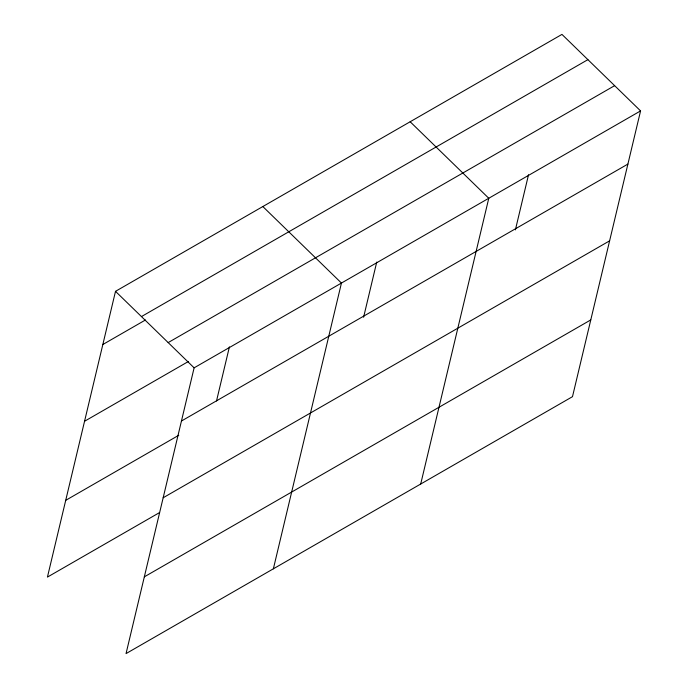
<?xml version="1.0" encoding="UTF-8"?>
<svg xmlns="http://www.w3.org/2000/svg" width="688" height="688" viewBox="0 0 688 688"><rect width="100%" height="100%" fill="white"/><g stroke="black" fill="none" stroke-linecap="round" stroke-linejoin="round"><path stroke-width="1.03" d="M640.571 110.906L194.119 367.839L126.042 653.6L572.493 396.666L640.571 110.906L561.958 34.4L115.507 291.334L47.429 577.094L159.547 512.569M216.514 400.984L229.405 346.881M273.368 568.813L341.446 283.052L262.833 206.546M363.599 317.237L376.732 262.094M420.703 484.025L488.781 198.264L410.168 121.759M515.389 229.878L528.53 174.735M141.444 316.583L587.905 59.65M102.839 344.507L145.46 319.98M168.173 342.59L614.633 85.656M84.555 421.262L188.331 361.535M181.451 421.013L627.903 164.079M65.713 500.339L178.76 435.28M163.159 497.768L609.62 240.834M144.325 576.845L590.777 319.911M115.507 291.334L194.119 367.839"/></g></svg>
